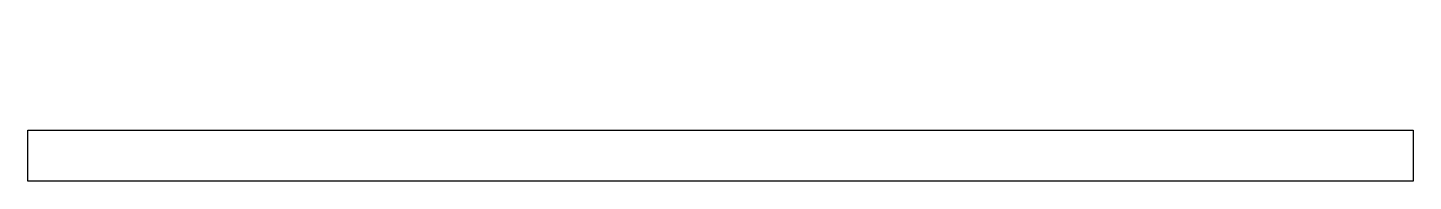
# Model space of a CAD drawing. Header units: millimetres. Extents: x 13.811 to 14.761, y 12.279 to 12.384.
import ezdxf

# ---------------------------------------------------------------- set-up
doc = ezdxf.new("R2010")
doc.units = ezdxf.units.MM
doc.header["$LTSCALE"] = 10
doc.layers.add('PORTAS', color=2, linetype='Continuous')

msp = doc.modelspace()

# ---------------------------------------------------------------- linework, layer by layer
at = {"layer": 'PORTAS', "color": 1}
msp.add_lwpolyline([(14.61787, 12.36554, 0, 0.0375, 0), (14.51787, 12.36554, 0, 0, 0), (14.05351, 12.36554, 0.0375, 0, 0), (13.95351, 12.36554, 0, 0, 0)], format="xyseb", dxfattribs=at)
at = {"layer": 'PORTAS'}
msp.add_lwpolyline([(14.76069, 12.27936), (13.81069, 12.27936), (13.81069, 12.31436), (14.76069, 12.31436)], close=True, dxfattribs=at)

doc.saveas('drawing.dxf')
